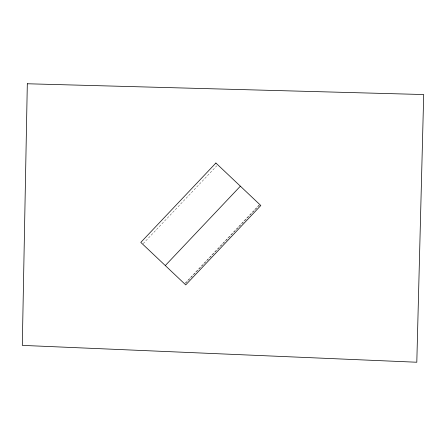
<?xml version="1.0" encoding="UTF-8"?>
<svg xmlns="http://www.w3.org/2000/svg" width="446" height="446" viewBox="0 0 446 446"><rect width="100%" height="100%" fill="white"/><g stroke="black" fill="none" stroke-linecap="round" stroke-linejoin="round"><path stroke-width="0.33" stroke-dasharray="2.23 1.67" d="M143.155 243.661L216.801 165.8M185.057 283.299L259.187 204.931M185.77 283.015L259.416 205.149"/><path stroke-width="0.67" d="M165.293 265.56L240.377 186.183M27.317 83.764L22.3 345.382L416.804 362.236L423.7 94.546L27.317 83.764M215.892 163.024L140.808 242.401L185.731 284.894L260.815 205.517L215.892 163.024"/></g></svg>
